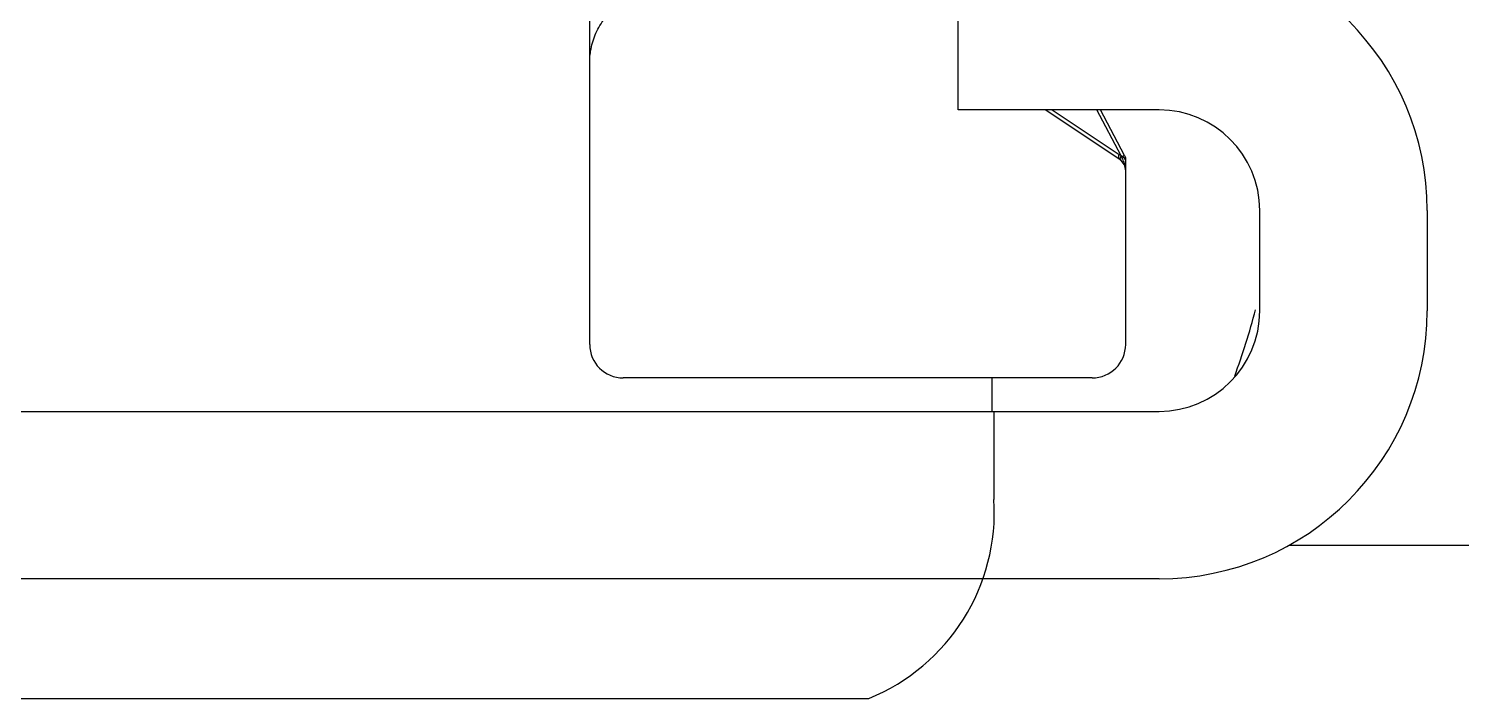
# Model space of a CAD drawing. Extents: x 1031190 to 1725648, y 733081 to 1571294.
# Drawn here: x 1133153.6 to 1133343.9, y 1228038.2 to 1228127.2 of the extents above; entities that cross this region are included whole.
import ezdxf

# ---------------------------------------------------------------- set-up
doc = ezdxf.new("R2010")
doc.units = 0
doc.header["$LTSCALE"] = 1000
doc.header["$MEASUREMENT"] = 0

msp = doc.modelspace()

# ---------------------------------------------------------------- linework, layer by layer
at = {"linetype": 'Continuous'}
for p, q in [((1133228.12, 1228085.24), (1133228.12, 1228210.98)), ((1133277.06, 1228116.38), (1133277.06, 1228138.63)), ((1133303.75, 1228116.38), (1133277.06, 1228116.38)), ((1133298.51, 1228109.79), (1133288.62, 1228116.38)), ((1133289.53, 1228116.39), (1133298.44, 1228110.48)), ((1133298.69, 1228110.29), (1133295.49, 1228116.38)), ((1133299.15, 1228110.34), (1133295.95, 1228116.38)), ((1133298.6, 1228110.03), (1133298.69, 1228110.29)), ((1133298.69, 1228110.29), (1133298.8, 1228110.15)), ((1133299.02, 1228110.06), (1133298.86, 1228110.14)), ((1133299.3, 1228108.45), (1133299.3, 1228109.72)), ((1133298.99, 1228109.56), (1133299.15, 1228109.08)), ((1133299.3, 1228085.24), (1133299.3, 1228108.31)), ((1133317.1, 1228089.69), (1133317.1, 1228103.04)), ((1133339.34, 1228103.04), (1133339.34, 1228089.69)), ((1133294.85, 1228080.79), (1133232.57, 1228080.79)), ((1133281.51, 1228080.79), (1133281.51, 1228076.34)), ((1133010.13, 1228076.34), (1133303.75, 1228076.34)), ((1133281.8, 1228076.34), (1133281.8, 1228064.65)), ((1133320.98, 1228058.55), (1136676.78, 1228058.55)), ((1133303.75, 1228054.1), (1133010.13, 1228054.1)), ((1132871.41, 1228038.21), (1133265.18, 1228038.21))]:
    msp.add_line(p, q, dxfattribs=at)
for centre, radius, start, end in [((1133303.75, 1228103.04), 35.59, 0, 90), ((1133303.75, 1228103.04), 13.35, 0, 90), ((1133296.71, 1228107.87), 3.13, 50.7761, 56.4499), ((1133297.52, 1228108.31), 1.78, 0, 56.3099), ((1133246.86, 1228094.38), 54.28, 16.6154, 16.8895), ((1133298.55, 1228109.28), 0.908, 70.2304, 73.9636), ((1133318.59, 1228115.79), 20.58, 196.6266, 197.6315), ((1133303.75, 1228089.69), 35.59, 270, 0), ((1133303.75, 1228089.69), 13.35, 270, 0), ((1133230.35, 1228111.93), 88.97, 339.6685, 345.625), ((1133232.57, 1228085.24), 4.45, 180, 270), ((1133294.85, 1228085.24), 4.45, 270, 0), ((1133255.17, 1228062.95), 26.69, 292.0243, 3.6521)]:
    msp.add_arc(centre, radius, start, end, dxfattribs=at)
for points, knots in [([(1133228.12, 1228122.67), (1133228.12, 1228123.38), (1133228.28, 1228124.82), (1133229, 1228126.92), (1133230.23, 1228128.88), (1133231.76, 1228129.73), (1133232.57, 1228129.73)], [0, 0, 0, 0, 0.235531, 0.478205, 0.731471, 1, 1, 1, 1]), ([(1133298.41, 1228109.94), (1133298.39, 1228109.97), (1133298.36, 1228110.15), (1133298.4, 1228110.34), (1133298.44, 1228110.48)], [0, 0, 0, 0, 0.200998, 1, 1, 1, 1]), ([(1133298.65, 1228109.69), (1133298.59, 1228109.74), (1133298.57, 1228109.88), (1133298.59, 1228109.99), (1133298.6, 1228110.03)], [0, 0, 0, 0, 0.67298, 1, 1, 1, 1]), ([(1133299.15, 1228110.34), (1133299.12, 1228110.36), (1133298.99, 1228110.2), (1133298.89, 1228110.2), (1133298.8, 1228110.15)], [0, 0, 0, 0, 0.259642, 1, 1, 1, 1]), ([(1133299.3, 1228109.71), (1133299.3, 1228109.82), (1133299.19, 1228109.96), (1133299.07, 1228110.03), (1133299.02, 1228110.06)], [0, 0, 0, 0, 0.684585, 1, 1, 1, 1]), ([(1133299.28, 1228109.93), (1133299.28, 1228109.9), (1133299.28, 1228109.83), (1133299.25, 1228109.77), (1133299.24, 1228109.74)], [0, 0, 0, 0, 0.483166, 1, 1, 1, 1]), ([(1133299.28, 1228109.93), (1133299.28, 1228109.9), (1133299.28, 1228109.83), (1133299.25, 1228109.77), (1133299.24, 1228109.74)], [0, 0, 0, 0, 0.483166, 1, 1, 1, 1]), ([(1133299.28, 1228109.93), (1133299.28, 1228109.9), (1133299.28, 1228109.83), (1133299.25, 1228109.77), (1133299.24, 1228109.74)], [0, 0, 0, 0, 0.483166, 1, 1, 1, 1]), ([(1133299.28, 1228109.93), (1133299.28, 1228109.9), (1133299.28, 1228109.83), (1133299.25, 1228109.77), (1133299.24, 1228109.74)], [0, 0, 0, 0, 0.483166, 1, 1, 1, 1])]:
    msp.add_open_spline(points, degree=3, knots=knots, dxfattribs=at)
msp.add_open_spline([(1133299.15, 1228110.34), (1133299.21, 1228110.21), (1133299.28, 1228110.07), (1133299.28, 1228109.93)], degree=3, dxfattribs=at)

doc.saveas('drawing.dxf')
